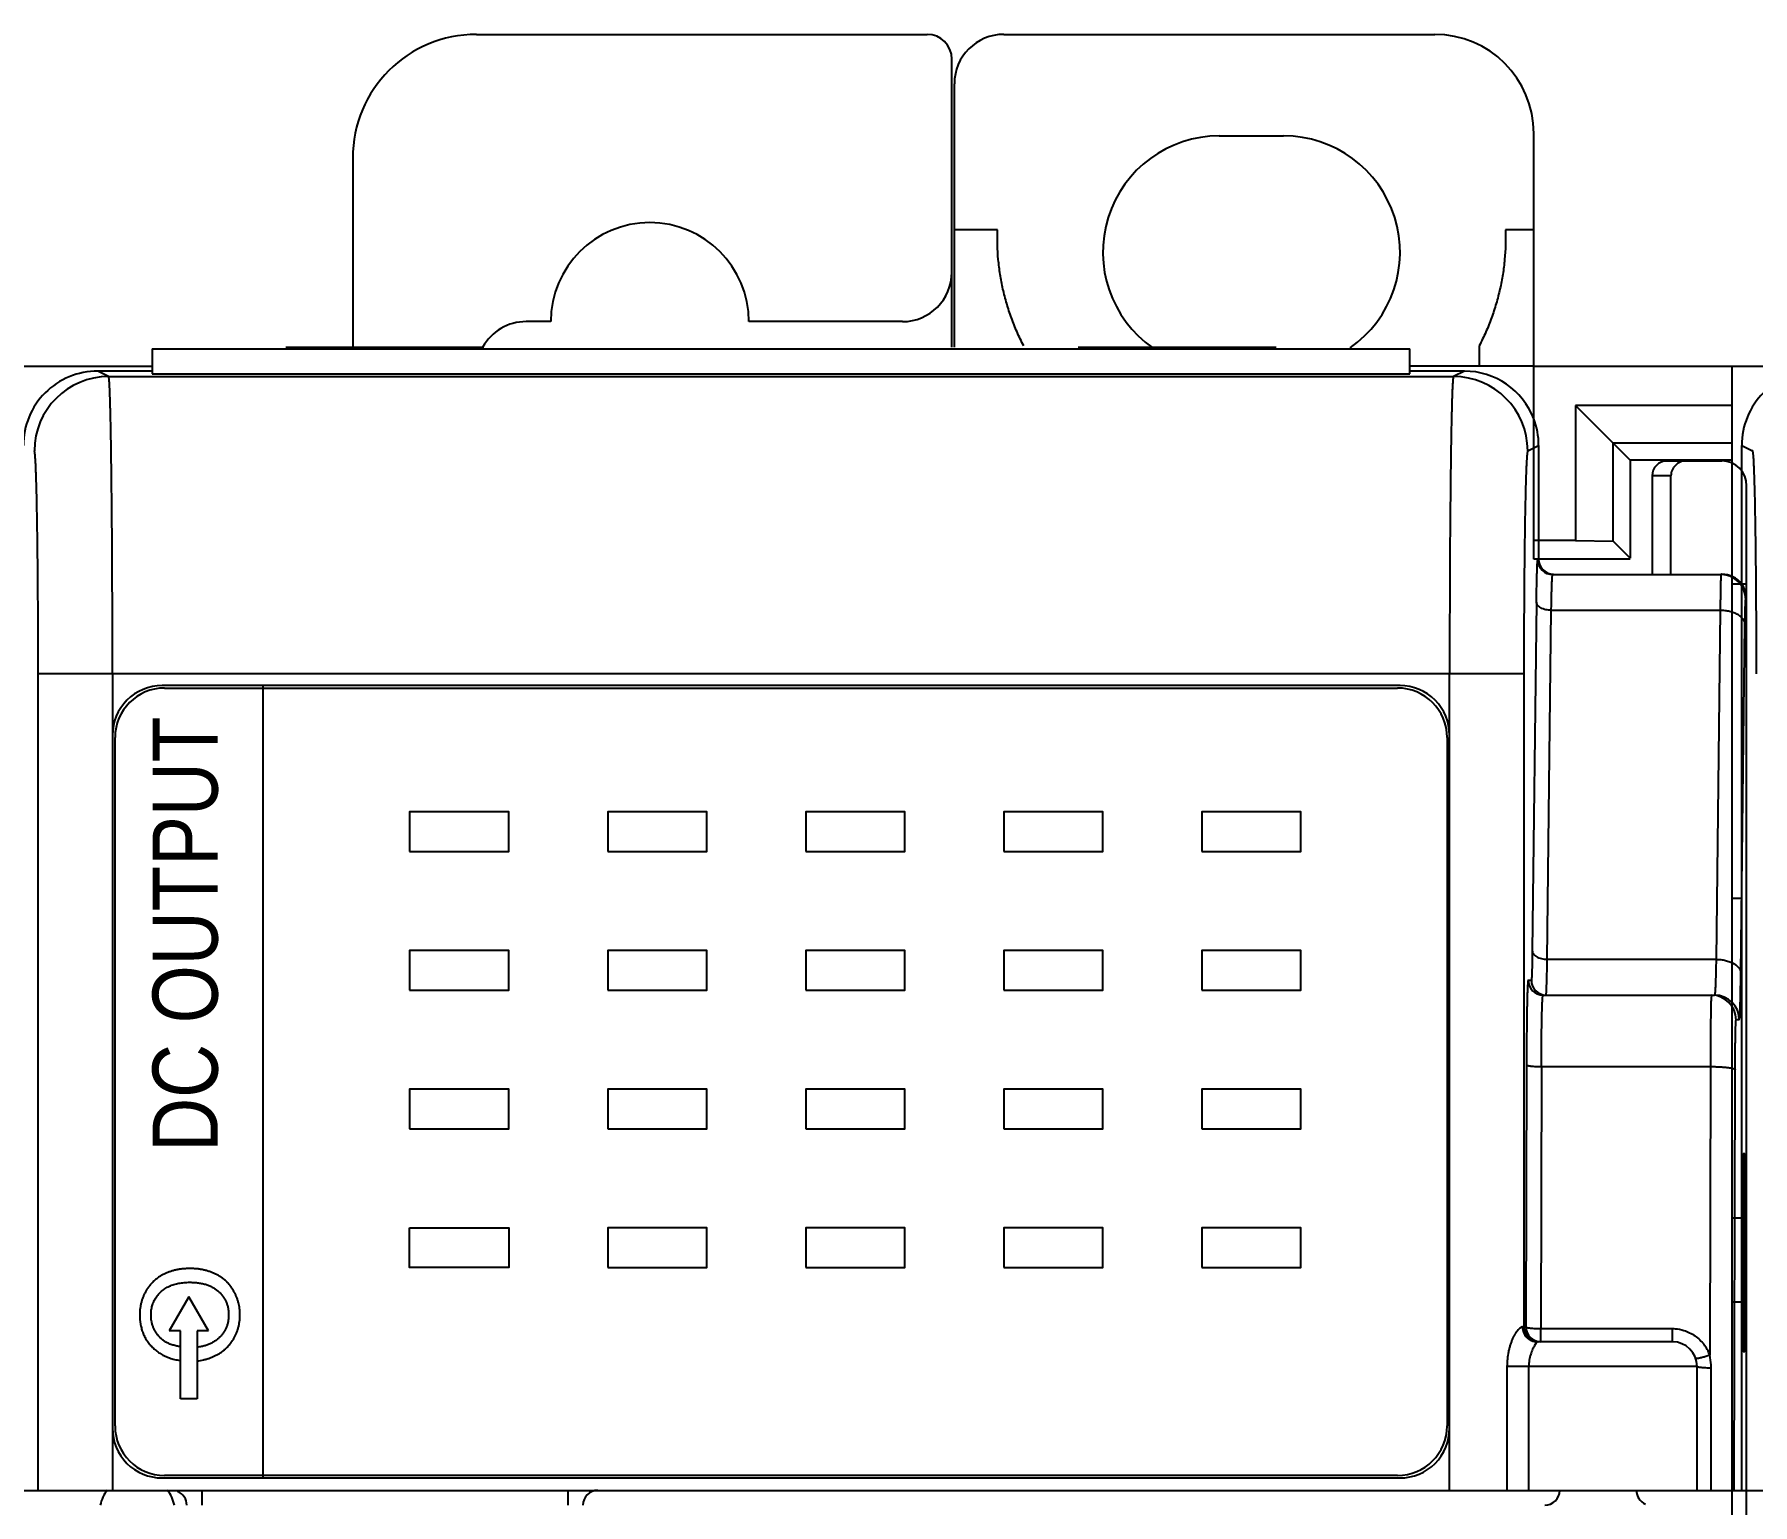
# Model space of a CAD drawing. Header units: inches. Extents: x -38 to 199, y -310 to 64.
# Drawn here: x 164.451 to 165.817, y 58.989 to 60.158 of the extents above; entities that cross this region are included whole.
import ezdxf

# ---------------------------------------------------------------- set-up
doc = ezdxf.new("R2010")
doc.units = ezdxf.units.IN
doc.header["$MEASUREMENT"] = 0
doc.layers.add('PLC', color=7, linetype='Continuous')
doc.styles.get("Standard").update_dxf_attribs({"font": 'arial.ttf'})

msp = doc.modelspace()

# ---------------------------------------------------------------- linework, layer by layer
at = {"linetype": 'Continuous'}
for points in [[(164.74925, 59.50797), (164.82799, 59.50797), (164.82799, 59.53946), (164.74925, 59.53946)], [(164.90673, 59.50797), (164.98547, 59.50797), (164.98547, 59.53946), (164.90673, 59.53946)], [(165.06421, 59.50797), (165.14295, 59.50797), (165.14295, 59.53946), (165.06421, 59.53946)], [(165.22169, 59.50797), (165.30043, 59.50797), (165.30043, 59.53946), (165.22169, 59.53946)], [(165.37917, 59.50797), (165.45791, 59.50797), (165.45791, 59.53946), (165.37917, 59.53946)], [(164.74925, 59.39773), (164.82799, 59.39773), (164.82799, 59.42923), (164.74925, 59.42923)], [(164.90673, 59.39773), (164.98547, 59.39773), (164.98547, 59.42923), (164.90673, 59.42923)], [(165.06421, 59.39773), (165.14295, 59.39773), (165.14295, 59.42923), (165.06421, 59.42923)], [(165.22169, 59.39773), (165.30043, 59.39773), (165.30043, 59.42923), (165.22169, 59.42923)], [(165.37917, 59.39773), (165.45791, 59.39773), (165.45791, 59.42923), (165.37917, 59.42923)], [(164.74925, 59.2875), (164.82799, 59.2875), (164.82799, 59.31899), (164.74925, 59.31899)], [(164.90673, 59.2875), (164.98547, 59.2875), (164.98547, 59.31899), (164.90673, 59.31899)], [(165.06421, 59.2875), (165.14295, 59.2875), (165.14295, 59.31899), (165.06421, 59.31899)], [(165.22169, 59.2875), (165.30043, 59.2875), (165.30043, 59.31899), (165.22169, 59.31899)], [(165.37917, 59.2875), (165.45791, 59.2875), (165.45791, 59.31899), (165.37917, 59.31899)], [(164.74925, 59.20876), (164.82799, 59.20876), (164.82799, 59.17726), (164.74925, 59.17726)], [(164.90673, 59.17726), (164.98547, 59.17726), (164.98547, 59.20876), (164.90673, 59.20876)], [(165.06421, 59.17726), (165.14295, 59.17726), (165.14295, 59.20876), (165.06421, 59.20876)], [(165.22169, 59.17726), (165.30043, 59.17726), (165.30043, 59.20876), (165.22169, 59.20876)], [(165.37917, 59.17726), (165.45791, 59.17726), (165.45791, 59.20876), (165.37917, 59.20876)]]:
    msp.add_lwpolyline(points, close=True, dxfattribs=at)
at = {"layer": 'PLC', "linetype": 'Continuous'}
for p, q in [((164.8024, 60.15758), (165.16066, 60.15758)), ((165.22169, 60.15758), (165.56421, 60.15758)), ((165.18035, 59.90896), (165.18035, 60.13789)), ((165.18232, 59.90896), (165.18232, 60.11821)), ((165.39295, 60.07687), (165.44413, 60.07687)), ((165.64295, 59.85201), (165.64295, 60.07884)), ((164.70397, 60.05915), (164.70397, 59.90896)), ((165.21668, 60.00206), (165.18232, 60.00206)), ((165.64295, 60.00206), (165.6204, 60.00206)), ((164.86145, 59.92923), (164.84177, 59.92923)), ((165.14098, 59.92923), (165.01893, 59.92923)), ((164.54452, 59.90752), (164.54452, 59.8877)), ((164.54452, 59.90752), (165.54452, 59.90752)), ((164.65082, 59.90896), (164.8083, 59.90896)), ((165.28074, 59.90896), (165.43822, 59.90896)), ((165.54452, 59.8877), (165.54452, 59.90752)), ((165.59964, 59.91003), (165.59964, 59.8938)), ((164.27681, 59.8938), (164.54452, 59.8938)), ((165.64295, 59.8938), (165.54452, 59.8938)), ((165.64295, 59.74025), (165.64295, 59.8938)), ((165.64295, 59.8938), (165.91066, 59.8938)), ((165.80043, 59.8938), (165.80043, 55.29935)), ((164.50991, 59.88551), (164.50122, 59.88986)), ((164.54452, 59.88986), (164.50122, 59.88986)), ((164.50991, 59.88551), (165.57914, 59.88551)), ((164.54452, 59.8877), (165.54452, 59.8877)), ((165.58783, 59.88986), (165.54452, 59.88986)), ((165.58783, 59.88986), (165.57914, 59.88551)), ((165.6761, 59.86261), (165.6761, 59.7553)), ((165.6761, 59.86261), (165.71972, 59.81899)), ((165.80043, 59.86261), (165.6761, 59.86261)), ((165.63818, 59.82646), (165.64688, 59.83081)), ((165.64688, 59.83081), (165.64688, 59.74024)), ((165.70615, 59.75479), (165.70615, 59.83256)), ((165.80043, 59.83256), (165.70615, 59.83256)), ((165.8083, 59.00009), (165.8083, 59.83081)), ((165.8083, 59.83081), (165.81701, 59.82646)), ((165.71972, 59.81899), (165.71972, 59.74121)), ((165.80043, 59.81899), (165.71972, 59.81899)), ((165.79255, 59.8184), (165.74885, 59.8184)), ((164.51231, 59.79589), (164.51222, 59.8039)), ((165.57682, 59.80384), (165.57674, 59.79589)), ((165.73704, 59.80659), (165.73704, 59.72844)), ((165.75209, 59.80659), (165.73704, 59.80659)), ((165.75209, 59.72844), (165.75209, 59.80659)), ((165.81224, 55.34321), (165.81224, 59.79872)), ((165.57646, 59.76445), (165.57637, 59.75126)), ((165.6761, 59.7553), (165.64295, 59.7553)), ((165.6761, 59.7553), (165.70615, 59.75479)), ((164.51268, 59.75017), (164.51267, 59.75126)), ((164.51283, 59.72101), (164.51268, 59.75017)), ((165.70615, 59.75479), (165.71972, 59.74121)), ((165.71972, 59.74025), (165.64295, 59.74025)), ((165.64688, 59.74024), (165.64622, 59.73991)), ((165.65803, 59.7281), (165.79189, 59.7281)), ((165.79255, 59.72844), (165.79189, 59.7281)), ((165.8083, 59.72057), (165.80043, 59.72057)), ((165.81224, 59.72057), (165.8083, 59.72057)), ((165.64512, 59.7063), (165.64183, 59.42888)), ((165.81224, 59.70875), (165.81157, 59.70842)), ((165.65364, 59.42224), (165.65693, 59.69966)), ((165.79124, 59.69966), (165.65693, 59.69966)), ((165.79124, 59.69966), (165.78795, 59.42224)), ((165.80763, 59.41117), (165.81092, 59.68859)), ((164.45393, 59.00009), (164.45393, 59.64931)), ((165.63512, 59.6493), (164.45393, 59.6493)), ((164.513, 59.6493), (164.513, 59.00009)), ((165.57605, 59.00009), (165.57605, 59.6493)), ((165.63512, 59.6493), (165.63512, 59.13002)), ((165.53665, 59.63986), (164.5524, 59.63986)), ((164.55437, 59.63789), (165.53468, 59.63789)), ((164.515, 59.05128), (164.515, 59.59852)), ((165.57405, 59.59852), (165.57405, 59.05128)), ((165.8083, 59.47057), (165.80043, 59.47057)), ((165.65364, 59.42224), (165.78795, 59.42224)), ((165.63854, 59.40561), (165.64107, 59.40561)), ((165.65317, 59.39718), (165.65343, 59.40702)), ((165.65035, 59.3938), (165.78673, 59.3938)), ((165.65287, 59.3938), (165.65317, 59.39718)), ((165.7842, 59.3938), (165.78398, 59.3911)), ((165.80641, 59.37411), (165.80388, 59.37411)), ((165.80641, 59.37411), (165.80677, 59.37661)), ((165.63721, 59.33845), (165.63678, 59.13002)), ((165.64902, 59.33697), (165.64859, 59.12871)), ((165.64902, 59.33697), (165.78342, 59.33697)), ((165.78342, 59.33697), (165.78295, 59.10754)), ((165.80243, 59.00009), (165.8031, 59.33451)), ((165.80949, 59.26781), (165.80949, 59.11033)), ((165.80949, 59.26781), (165.81086, 59.26781)), ((165.81086, 59.11033), (165.81086, 59.26781)), ((165.80043, 59.21663), (165.8083, 59.21663)), ((165.8083, 59.1497), (165.80043, 59.1497)), ((165.63398, 59.13002), (165.63678, 59.13002)), ((165.64859, 59.11821), (165.64859, 59.12871)), ((165.64859, 59.12871), (165.75318, 59.12871)), ((165.75318, 59.11821), (165.75318, 59.12871)), ((165.64556, 59.11821), (165.6437, 59.11528)), ((165.75318, 59.11821), (165.64556, 59.11821)), ((165.81086, 59.11033), (165.80949, 59.11033)), ((165.77287, 59.09852), (165.62167, 59.09852)), ((165.62167, 59.09851), (165.62167, 59.00009)), ((165.63904, 59.00009), (165.63904, 59.09852)), ((165.77287, 59.00009), (165.77287, 59.09852)), ((165.78396, 59.00009), (165.78402, 59.09724)), ((164.5524, 59.00994), (165.53665, 59.00994)), ((165.53468, 59.01191), (164.55437, 59.01191)), ((164.44216, 59.00009), (165.81224, 59.00009)), ((164.58389, 59.00009), (164.58389, 58.98828)), ((164.87523, 58.98828), (164.87523, 59.00009)), ((165.8083, 59.00009), (167.17838, 59.00009))]:
    msp.add_line(p, q, dxfattribs=at)
at = {"layer": 'PLC'}
msp.add_line((164.63277, 59.00994), (164.63277, 59.63986), dxfattribs=at)
at = {"layer": 'PLC', "color": 7, "linetype": 'Continuous'}
for p, q in [((164.57362, 59.15398), (164.55796, 59.12687)), ((164.58927, 59.12687), (164.57362, 59.15398)), ((164.567, 59.12687), (164.55796, 59.12687)), ((164.567, 59.07275), (164.567, 59.12687)), ((164.58927, 59.12687), (164.58024, 59.12687)), ((164.58024, 59.12687), (164.58024, 59.07275)), ((164.567, 59.11427), (164.567, 59.11427)), ((164.58024, 59.11392), (164.58024, 59.11392)), ((164.56699, 59.1033), (164.567, 59.1033)), ((164.58024, 59.103), (164.58024, 59.103)), ((164.58024, 59.07275), (164.567, 59.07275))]:
    msp.add_line(p, q, dxfattribs=at)
at = {"layer": 'PLC', "linetype": 'Continuous'}
for centre, radius, start, end in [((164.8024, 60.05915), 0.09843, 90, 180), ((165.16066, 60.13789), 0.01969, 0, 90), ((165.22169, 60.11821), 0.03937, 90, 180), ((165.56421, 60.07884), 0.07874, 0, 90), ((165.39295, 59.98435), 0.09252, 90, 235.17732), ((165.44413, 59.98435), 0.09252, 304.82253, 90), ((164.94019, 59.92923), 0.07874, 0, 180), ((165.14098, 59.9686), 0.03937, 270, 0), ((164.84177, 59.88986), 0.03937, 90, 150.75074), ((164.50121, 59.83081), 0.05905, 89.99406, 179.99628), ((164.50992, 59.82645), 0.05906, 90.01329, 179.99407), ((165.57912, 59.82645), 0.05906, 0.00521, 89.98641), ((165.86735, 59.83081), 0.05905, 89.99406, 179.99628), ((165.74885, 59.80659), 0.01181, 90, 180), ((165.79255, 59.79872), 0.01969, 0, 90), ((153.14936, 59.68042), 11.36353, 0.357184, 0.58221), ((175.65747, 59.69165), 10.08127, 179.407572, 179.58624), ((182.11631, 59.65055), 16.54025, 179.651135, 180.004321), ((165.65803, 59.73991), 0.01181, 180.00764, 269.98595), ((165.79188, 59.70842), 0.01969, 0.00708, 89.98561), ((147.20505, 59.64926), 17.30793, 0.000117, 0.23749), ((164.5524, 59.60049), 0.03937, 90, 180.20461), ((164.55437, 59.59852), 0.03937, 90, 180), ((165.53468, 59.59852), 0.03937, 0, 90), ((165.53665, 59.60049), 0.03937, 359.75716, 90), ((164.06543, 59.43626), 1.58827, 358.94531, 359.49432), ((165.65035, 59.40561), 0.01181, 179.99628, 269.9952), ((165.65287, 59.4056), 0.01181, 180.07853, 269.9991), ((165.7842, 59.37411), 0.01969, 0.00139, 89.92261), ((165.78673, 59.37411), 0.01968, 359.99555, 89.99539), ((165.64693, 59.12992), 0.01172, 179.99226, 269.97929), ((165.64859, 59.13001), 0.01181, 179.99928, 269.99768), ((165.75318, 59.09852), 0.01969, 0, 90), ((165.75355, 59.09703), 0.03122, 19.66772, 37.41356), ((164.5524, 59.04931), 0.03937, 179.76972, 270), ((164.55437, 59.05128), 0.03937, 180, 270), ((165.53468, 59.05128), 0.03937, 270, 360), ((165.53665, 59.04931), 0.03937, 270, 0.28186), ((164.53271, 58.98164), 0.03027, 141.84812, 167.31962), ((164.53271, 58.98164), 0.03027, 12.68038, 38.15188), ((164.56027, 58.98828), 0.01181, 0, 67.5), ((164.89885, 58.98828), 0.01181, 90, 180), ((165.65181, 59.00009), 0.01181, 270, 0), ((165.73645, 59.00009), 0.01181, 180, 247.5)]:
    msp.add_arc(centre, radius, start, end, dxfattribs=at)
for centre, major_axis, ratio, start_param, end_param in [((165.58782, 59.8308), (0.05283, 0.02641), 0.9998096, -0.0963613, 1.107103), ((165.58782, 59.8308), (-0.05283, -0.02641), 0.9998096, 2.6780517, 3.0452314), ((165.76391, 59.80659), (0.01181, 0), 0.9998477, 7.8539816, 9.424778), ((165.6587, 59.74025), (0.01057, 0.00528), 0.9998096, 2.6780517, 4.2486957), ((165.79255, 59.70875), (-0.01761, -0.0088), 0.9998096, 3.3218099, 4.2486957), ((165.79255, 59.70875), (0.01761, 0.0088), 0.9998096, -0.463541, 0.1802172)]:
    msp.add_ellipse(centre, major_axis=major_axis, ratio=ratio, start_param=start_param, end_param=end_param, dxfattribs=at)
for points, knots in [([(165.23749, 59.91003), (165.2356, 59.91362), (165.23208, 59.92091), (165.22759, 59.93214), (165.22386, 59.94355), (165.22086, 59.95509), (165.21861, 59.96675), (165.21663, 59.98238), (165.21633, 59.99422), (165.21668, 60.00206)], [0, 0, 0, 0, 0.1277078, 0.2543284, 0.3800262, 0.5049116, 0.6291772, 0.7530484, 1, 1, 1, 1]), ([(165.6204, 60.00206), (165.62075, 59.99422), (165.62046, 59.98238), (165.6185, 59.96675), (165.61624, 59.95509), (165.61323, 59.94355), (165.60949, 59.93214), (165.605, 59.92091), (165.60148, 59.91362), (165.59958, 59.91003)], [0, 0, 0, 0, 0.2469443, 0.3708093, 0.4950729, 0.6199617, 0.7456644, 0.8722886, 1, 1, 1, 1]), ([(164.51222, 59.8039), (164.51215, 59.80991), (164.51204, 59.81869), (164.51188, 59.83007), (164.51175, 59.83786), (164.51161, 59.84512), (164.51148, 59.85183), (164.51134, 59.85796), (164.51119, 59.86352), (164.51104, 59.86846), (164.51089, 59.8728), (164.51075, 59.87602), (164.51064, 59.87827), (164.51057, 59.87973), (164.51049, 59.88102), (164.51041, 59.88215), (164.51033, 59.88311), (164.51025, 59.88391), (164.51017, 59.88455), (164.5101, 59.88497), (164.51004, 59.88523), (164.51, 59.88536), (164.50996, 59.88545), (164.50993, 59.8855), (164.50991, 59.88551)], [0, 0, 0, 0, 0.2208485, 0.32252, 0.4179522, 0.5068833, 0.5890807, 0.6643124, 0.7323478, 0.7929933, 0.8461015, 0.8915285, 0.9113169, 0.9291317, 0.9449607, 0.9587982, 0.9706392, 0.98048, 0.9883187, 0.994158, 0.9963327, 0.9980173, 0.9992258, 1, 1, 1, 1]), ([(165.57914, 59.88551), (165.57912, 59.8855), (165.57909, 59.88545), (165.57905, 59.88536), (165.57901, 59.88523), (165.57895, 59.88497), (165.57888, 59.88455), (165.5788, 59.88391), (165.57872, 59.88311), (165.57864, 59.88214), (165.57856, 59.88102), (165.57848, 59.87972), (165.5784, 59.87827), (165.57829, 59.87601), (165.57816, 59.87279), (165.578, 59.86845), (165.57786, 59.8635), (165.57771, 59.85795), (165.57757, 59.8518), (165.57743, 59.84509), (165.5773, 59.83783), (165.57717, 59.83003), (165.577, 59.81865), (165.57689, 59.80986), (165.57682, 59.80384)], [0, 0, 0, 0, 0.000774, 0.0019824, 0.0036669, 0.0058416, 0.0116809, 0.0195197, 0.0293607, 0.041202, 0.0550399, 0.0708694, 0.0886848, 0.1084739, 0.1539022, 0.2070118, 0.2676588, 0.3356956, 0.4109284, 0.4931263, 0.5820574, 0.677489, 0.7791588, 1, 1, 1, 1]), ([(164.45393, 59.64931), (164.45393, 59.66076), (164.4539, 59.67782), (164.4538, 59.7003), (164.4537, 59.71654), (164.45358, 59.73213), (164.45342, 59.74694), (164.45325, 59.76082), (164.45305, 59.77364), (164.45283, 59.78527), (164.45262, 59.79417), (164.45245, 59.80062), (164.45232, 59.80492), (164.45218, 59.80885), (164.45205, 59.8124), (164.45191, 59.81556), (164.45177, 59.81833), (164.45162, 59.8207), (164.4515, 59.82241), (164.45139, 59.82358), (164.45132, 59.8243), (164.45125, 59.82492), (164.45117, 59.82543), (164.4511, 59.82584), (164.45103, 59.82614), (164.45096, 59.82634), (164.4509, 59.82644), (164.45086, 59.82646)], [0, 0, 0, 0, 0.193908, 0.2885911, 0.3804764, 0.4687385, 0.5525594, 0.6311291, 0.7036732, 0.7695148, 0.8280111, 0.8543371, 0.8786347, 0.9008436, 0.9209083, 0.9387861, 0.9544366, 0.9678195, 0.9788964, 0.9835625, 0.9876456, 0.9911449, 0.9940605, 0.9963934, 0.9981474, 0.9993341, 1, 1, 1, 1]), ([(165.63818, 59.82646), (165.63815, 59.82644), (165.63809, 59.82634), (165.63802, 59.82614), (165.63794, 59.82584), (165.63787, 59.82543), (165.6378, 59.82492), (165.63772, 59.8243), (165.63765, 59.82358), (165.63755, 59.82242), (165.63742, 59.8207), (165.63728, 59.81833), (165.63714, 59.81556), (165.637, 59.8124), (165.63686, 59.80885), (165.63673, 59.80492), (165.6366, 59.80061), (165.63642, 59.79417), (165.63622, 59.78527), (165.636, 59.77364), (165.6358, 59.76082), (165.63562, 59.74694), (165.63547, 59.73213), (165.63534, 59.71653), (165.63524, 59.70029), (165.63514, 59.67781), (165.63512, 59.66076), (165.63512, 59.6493)], [0, 0, 0, 0, 0.0006655, 0.0018511, 0.0036033, 0.0059341, 0.0088473, 0.0123444, 0.0164253, 0.0210898, 0.0321655, 0.0455505, 0.0612049, 0.0790873, 0.0991558, 0.1213666, 0.1456645, 0.1719899, 0.2304837, 0.2963251, 0.3688715, 0.4474444, 0.5312687, 0.6195313, 0.7114141, 0.8060936, 1, 1, 1, 1]), ([(165.82007, 59.64931), (165.82007, 59.66076), (165.82004, 59.67782), (165.81995, 59.7003), (165.81985, 59.71654), (165.81972, 59.73213), (165.81957, 59.74694), (165.81939, 59.76082), (165.81919, 59.77364), (165.81897, 59.78527), (165.81876, 59.79417), (165.81859, 59.80062), (165.81846, 59.80492), (165.81833, 59.80885), (165.81819, 59.8124), (165.81805, 59.81556), (165.81791, 59.81833), (165.81777, 59.8207), (165.81764, 59.82241), (165.81754, 59.82358), (165.81746, 59.8243), (165.81739, 59.82492), (165.81732, 59.82543), (165.81724, 59.82584), (165.81717, 59.82614), (165.8171, 59.82634), (165.81704, 59.82644), (165.81701, 59.82646)], [0, 0, 0, 0, 0.193908, 0.2885911, 0.3804764, 0.4687385, 0.5525594, 0.6311291, 0.7036732, 0.7695148, 0.8280111, 0.8543371, 0.8786347, 0.9008436, 0.9209083, 0.9387861, 0.9544366, 0.9678195, 0.9788964, 0.9835625, 0.9876456, 0.9911449, 0.9940605, 0.9963934, 0.9981474, 0.9993341, 1, 1, 1, 1]), ([(165.64512, 59.7063), (165.64515, 59.70874), (165.64521, 59.71338), (165.64531, 59.71902), (165.64539, 59.72314), (165.64546, 59.72591), (165.64553, 59.72845), (165.6456, 59.73075), (165.64567, 59.73281), (165.64574, 59.73462), (165.64582, 59.73616), (165.64588, 59.73728), (165.64594, 59.73805), (165.64598, 59.73852), (165.64602, 59.73892), (165.64606, 59.73925), (165.64609, 59.73951), (165.64613, 59.73971), (165.64617, 59.73984), (165.6462, 59.7399), (165.64622, 59.73991)], [0, 0, 0, 0, 0.2175454, 0.4136626, 0.502583, 0.5849738, 0.6605694, 0.7291049, 0.7903282, 0.8440389, 0.89005, 0.9281763, 0.9442284, 0.9582576, 0.9702583, 0.9802265, 0.9881608, 0.9940666, 0.9979699, 1, 1, 1, 1]), ([(165.65693, 59.69966), (165.65696, 59.70172), (165.65702, 59.70565), (165.65714, 59.7112), (165.65724, 59.71541), (165.65734, 59.71841), (165.65741, 59.72035), (165.65748, 59.7221), (165.65755, 59.72362), (165.65763, 59.72493), (165.6577, 59.72601), (165.65777, 59.72677), (165.65783, 59.72726), (165.65786, 59.72754), (165.6579, 59.72777), (165.65794, 59.72793), (165.65798, 59.72804), (165.65801, 59.72809), (165.65803, 59.7281)], [0, 0, 0, 0, 0.2171535, 0.4132376, 0.5847512, 0.6603498, 0.7288598, 0.7900665, 0.8437558, 0.8897156, 0.9277817, 0.9578657, 0.969892, 0.9798983, 0.9878818, 0.9938489, 0.9978336, 1, 1, 1, 1]), ([(165.79189, 59.7281), (165.79188, 59.7281), (165.79187, 59.72808), (165.79186, 59.72803), (165.79184, 59.72793), (165.79181, 59.72776), (165.79179, 59.72754), (165.79177, 59.72726), (165.79174, 59.72692), (165.79172, 59.72652), (165.79169, 59.72587), (165.79165, 59.72493), (165.79161, 59.72362), (165.79156, 59.72209), (165.79152, 59.72035), (165.79148, 59.71841), (165.79144, 59.71625), (165.7914, 59.71391), (165.79135, 59.71042), (165.7913, 59.70565), (165.79126, 59.70172), (165.79124, 59.69966)], [0, 0, 0, 0, 0.0007009, 0.0018641, 0.0056899, 0.0115564, 0.0194693, 0.0294235, 0.0414109, 0.055422, 0.0714464, 0.1094925, 0.1554559, 0.2091687, 0.2704159, 0.3389814, 0.4146485, 0.4971993, 0.5863335, 0.7826224, 1, 1, 1, 1]), ([(165.65693, 59.69966), (165.65617, 59.69967), (165.65467, 59.69976), (165.65248, 59.70014), (165.65046, 59.70075), (165.64867, 59.70156), (165.64719, 59.70255), (165.64605, 59.70369), (165.64533, 59.70496), (165.64514, 59.70586), (165.64512, 59.7063)], [0, 0, 0, 0, 0.1553851, 0.3075114, 0.4518483, 0.5854785, 0.7065063, 0.8145202, 0.9110594, 1, 1, 1, 1]), ([(165.81092, 59.68859), (165.81094, 59.69003), (165.81098, 59.69277), (165.81104, 59.69664), (165.81111, 59.69957), (165.81116, 59.70166), (165.8112, 59.70302), (165.81124, 59.70423), (165.81129, 59.70529), (165.81133, 59.7062), (165.81138, 59.70696), (165.81142, 59.70749), (165.81145, 59.70783), (165.81147, 59.70803), (165.8115, 59.70818), (165.81152, 59.7083), (165.81154, 59.70837), (165.81156, 59.70841), (165.81157, 59.70842)], [0, 0, 0, 0, 0.2172349, 0.4134, 0.5849864, 0.6606147, 0.7291489, 0.7903733, 0.8440727, 0.8900337, 0.9280913, 0.958156, 0.9701672, 0.9801534, 0.9881097, 0.9940377, 0.9979596, 1, 1, 1, 1]), ([(165.81092, 59.68859), (165.8109, 59.68932), (165.81059, 59.69083), (165.80937, 59.69293), (165.80748, 59.69483), (165.80501, 59.69649), (165.80204, 59.69784), (165.79867, 59.69886), (165.79502, 59.69949), (165.79251, 59.69965), (165.79124, 59.69966)], [0, 0, 0, 0, 0.0889153, 0.1853801, 0.2932949, 0.4142541, 0.547907, 0.692338, 0.8445762, 1, 1, 1, 1]), ([(165.64183, 59.42888), (165.64181, 59.42718), (165.64177, 59.42394), (165.64169, 59.41936), (165.64162, 59.4159), (165.64155, 59.41344), (165.6415, 59.41184), (165.64145, 59.41042), (165.6414, 59.40917), (165.64135, 59.40811), (165.6413, 59.40724), (165.64125, 59.40663), (165.64121, 59.40624), (165.64118, 59.40602), (165.64115, 59.40585), (165.64113, 59.40572), (165.64111, 59.40565), (165.64108, 59.40561), (165.64107, 59.40561)], [0, 0, 0, 0, 0.2190388, 0.4165926, 0.5890767, 0.6649496, 0.7335865, 0.794768, 0.8482754, 0.8938919, 0.9314501, 0.9608602, 0.9724864, 0.9820496, 0.9895461, 0.9949811, 0.9983902, 1, 1, 1, 1]), ([(165.64183, 59.42888), (165.64184, 59.42844), (165.64203, 59.42754), (165.64276, 59.42628), (165.6439, 59.42514), (165.64538, 59.42414), (165.64716, 59.42333), (165.64919, 59.42272), (165.65137, 59.42234), (165.65288, 59.42225), (165.65364, 59.42224)], [0, 0, 0, 0, 0.0889129, 0.1853735, 0.2932878, 0.414248, 0.5479021, 0.692335, 0.8445755, 1, 1, 1, 1]), ([(165.78795, 59.42224), (165.78792, 59.42016), (165.78785, 59.4162), (165.78772, 59.41061), (165.7876, 59.40638), (165.7875, 59.40337), (165.78742, 59.40141), (165.78734, 59.39967), (165.78726, 59.39815), (165.78718, 59.39686), (165.78709, 59.39579), (165.78701, 59.39496), (165.78693, 59.39441), (165.78687, 59.39409), (165.78683, 59.39393), (165.78679, 59.39384), (165.78675, 59.3938), (165.78673, 59.3938)], [0, 0, 0, 0, 0.2188455, 0.4162373, 0.5885876, 0.6644055, 0.7329965, 0.794142, 0.8476247, 0.8932294, 0.930792, 0.9602298, 0.981482, 0.9890344, 0.9945535, 0.9981031, 1, 1, 1, 1]), ([(165.78795, 59.42224), (165.78922, 59.42223), (165.79173, 59.42207), (165.79537, 59.42144), (165.79874, 59.42042), (165.80172, 59.41907), (165.80419, 59.41742), (165.80608, 59.41552), (165.80729, 59.41341), (165.80761, 59.4119), (165.80763, 59.41117)], [0, 0, 0, 0, 0.1553885, 0.3075213, 0.4518585, 0.5854848, 0.7065101, 0.8145223, 0.91106, 1, 1, 1, 1]), ([(165.63854, 59.40561), (165.63853, 59.40561), (165.6385, 59.40558), (165.63846, 59.40547), (165.63841, 59.40524), (165.63835, 59.40485), (165.63829, 59.40431), (165.63823, 59.40361), (165.63818, 59.40275), (165.63812, 59.40175), (165.63806, 59.4006), (165.63801, 59.3993), (165.63793, 59.39729), (165.63784, 59.39443), (165.63774, 59.3906), (165.63765, 59.38626), (165.63756, 59.38146), (165.63748, 59.37624), (165.63741, 59.37062), (165.63735, 59.36466), (165.6373, 59.35841), (165.63725, 59.34964), (165.63722, 59.34296), (165.63721, 59.33845)], [0, 0, 0, 0, 0.000536, 0.0015219, 0.0051372, 0.0110236, 0.0191903, 0.0296302, 0.0423316, 0.0572803, 0.0744473, 0.0937897, 0.1152636, 0.1644301, 0.2215869, 0.2862608, 0.3578859, 0.4358925, 0.5196673, 0.6085449, 0.7018554, 0.798836, 1, 1, 1, 1]), ([(165.80677, 59.37661), (165.80682, 59.37734), (165.80691, 59.37903), (165.80709, 59.38327), (165.80729, 59.39008), (165.80748, 59.39991), (165.80759, 59.4072), (165.80763, 59.41117)], [0, 0, 0, 0, 0.0638493, 0.1468918, 0.3676748, 0.655358, 1, 1, 1, 1]), ([(165.64902, 59.33697), (165.64903, 59.34079), (165.64906, 59.34821), (165.64914, 59.35731), (165.64922, 59.36419), (165.64929, 59.36894), (165.64937, 59.37337), (165.64946, 59.37743), (165.64955, 59.3811), (165.64965, 59.38434), (165.64974, 59.38676), (165.64982, 59.38846), (165.64987, 59.38956), (165.64993, 59.39054), (165.64999, 59.39138), (165.65004, 59.3921), (165.6501, 59.3927), (165.65016, 59.39316), (165.65022, 59.39349), (165.65027, 59.39368), (165.65031, 59.39377), (165.65034, 59.3938), (165.65035, 59.3938)], [0, 0, 0, 0, 0.2011001, 0.3913273, 0.480187, 0.5639497, 0.6419447, 0.7135584, 0.7782219, 0.8353698, 0.8845281, 0.9059993, 0.9253409, 0.9425095, 0.957463, 0.9701713, 0.9806212, 0.9888027, 0.9947124, 0.9983692, 0.9993943, 1, 1, 1, 1]), ([(165.78398, 59.3911), (165.78393, 59.39), (165.78385, 59.38738), (165.78376, 59.38286), (165.78367, 59.37722), (165.78356, 59.36781), (165.78346, 59.35428), (165.78343, 59.34298), (165.78342, 59.33697)], [0, 0, 0, 0, 0.061297, 0.1452556, 0.2502076, 0.373862, 0.6668768, 1, 1, 1, 1]), ([(165.8031, 59.33451), (165.80311, 59.33716), (165.80313, 59.34233), (165.80317, 59.34868), (165.80322, 59.35348), (165.80326, 59.35679), (165.80331, 59.35987), (165.80336, 59.3627), (165.80341, 59.36526), (165.80347, 59.36752), (165.80353, 59.3692), (165.80357, 59.37039), (165.8036, 59.37116), (165.80364, 59.37184), (165.80367, 59.37243), (165.8037, 59.37293), (165.80374, 59.37334), (165.80377, 59.37366), (165.80381, 59.37389), (165.80384, 59.37403), (165.80386, 59.37409), (165.80388, 59.37411), (165.80388, 59.37411)], [0, 0, 0, 0, 0.2009644, 0.3914564, 0.4804065, 0.5641721, 0.6421483, 0.7137302, 0.7783365, 0.8354828, 0.8847104, 0.9062118, 0.925562, 0.9427133, 0.9576441, 0.9703375, 0.9807776, 0.9889503, 0.9948459, 0.9984714, 0.9994617, 1, 1, 1, 1]), ([(165.63721, 59.33845), (165.63722, 59.3384), (165.63729, 59.33828), (165.6375, 59.33815), (165.63779, 59.33801), (165.6382, 59.33788), (165.6387, 59.33775), (165.63956, 59.33758), (165.64084, 59.33739), (165.6426, 59.33721), (165.64536, 59.33703), (165.64753, 59.33698), (165.64902, 59.33697)], [0, 0, 0, 0, 0.0134114, 0.0328323, 0.0598512, 0.0949007, 0.1380015, 0.1888393, 0.3119964, 0.4603997, 0.6288581, 1, 1, 1, 1]), ([(165.78342, 59.33697), (165.78468, 59.33697), (165.78717, 59.33694), (165.79078, 59.3368), (165.79412, 59.33657), (165.79666, 59.33632), (165.79846, 59.33607), (165.79962, 59.33588), (165.80062, 59.33568), (165.80146, 59.33547), (165.80213, 59.33525), (165.80257, 59.33505), (165.80284, 59.33487), (165.803, 59.33473), (165.80309, 59.3346), (165.8031, 59.33451)], [0, 0, 0, 0, 0.1886072, 0.3709652, 0.5393041, 0.6876789, 0.752718, 0.8109281, 0.8618281, 0.9049698, 0.9400457, 0.967092, 0.9777276, 0.9865836, 1, 1, 1, 1]), ([(165.63398, 59.13002), (165.63375, 59.13001), (165.63323, 59.12985), (165.63243, 59.12938), (165.63152, 59.12863), (165.6305, 59.1276), (165.62941, 59.12628), (165.62829, 59.12467), (165.62719, 59.12278), (165.62612, 59.12064), (165.62513, 59.11828), (165.62424, 59.11574), (165.62348, 59.11306), (165.62262, 59.1093), (165.62193, 59.10444), (165.62171, 59.1005), (165.62167, 59.09851)], [0, 0, 0, 0, 0.0192449, 0.0452269, 0.0786889, 0.1197572, 0.1682052, 0.2237986, 0.2861552, 0.3542846, 0.4270805, 0.5035371, 0.5828805, 0.664358, 0.8310291, 1, 1, 1, 1]), ([(165.63398, 59.13002), (165.63398, 59.12848), (165.63457, 59.12539), (165.63714, 59.12146), (165.64099, 59.11883), (165.64405, 59.11821), (165.64556, 59.11821)], [0, 0, 0, 0, 0.2522051, 0.5030596, 0.7521802, 1, 1, 1, 1]), ([(165.63678, 59.13002), (165.63679, 59.12997), (165.63687, 59.12986), (165.63707, 59.12975), (165.63736, 59.12962), (165.63777, 59.12951), (165.63827, 59.1294), (165.63912, 59.12924), (165.64041, 59.12908), (165.64217, 59.12892), (165.64417, 59.12881), (165.64634, 59.12873), (165.64783, 59.12871), (165.64859, 59.12871)], [0, 0, 0, 0, 0.01224, 0.0309216, 0.0574889, 0.0922797, 0.135262, 0.1860845, 0.3094353, 0.4582456, 0.627302, 0.8105464, 1, 1, 1, 1]), ([(165.75318, 59.12871), (165.75396, 59.12871), (165.75706, 59.12858), (165.76014, 59.12796), (165.76236, 59.12725)], [0, 0, 0, 0, 0.2497477, 1, 1, 1, 1]), ([(165.76236, 59.12725), (165.7655, 59.12624), (165.77148, 59.12322), (165.77634, 59.11861), (165.77835, 59.116)], [0, 0, 0, 0, 0.500394, 1, 1, 1, 1]), ([(165.6437, 59.11528), (165.64311, 59.1143), (165.64191, 59.11202), (165.64069, 59.10888), (165.63989, 59.10595), (165.63943, 59.10354), (165.63915, 59.10105), (165.63907, 59.09937), (165.63905, 59.09852)], [0, 0, 0, 0, 0.1942189, 0.4383364, 0.5728262, 0.7126291, 0.8557454, 1, 1, 1, 1]), ([(165.77277, 59.10481), (165.77264, 59.1048), (165.77241, 59.10479), (165.77214, 59.1048), (165.77197, 59.10483), (165.77186, 59.10487), (165.7718, 59.10492), (165.77179, 59.10496)], [0, 0, 0, 0, 0.3850527, 0.6750396, 0.7853065, 0.8739356, 1, 1, 1, 1]), ([(165.78295, 59.10754), (165.7819, 59.10718), (165.77989, 59.10652), (165.77707, 59.1057), (165.77497, 59.10518), (165.7736, 59.10491), (165.77302, 59.10484), (165.77277, 59.10481)], [0, 0, 0, 0, 0.3139677, 0.6011481, 0.835606, 0.9274911, 1, 1, 1, 1]), ([(165.78402, 59.09724), (165.78402, 59.09811), (165.78394, 59.10156), (165.78349, 59.10501), (165.78295, 59.10754)], [0, 0, 0, 0, 0.2501266, 1, 1, 1, 1]), ([(165.78402, 59.09725), (165.78329, 59.09725), (165.78185, 59.09727), (165.77977, 59.09735), (165.77786, 59.09747), (165.77642, 59.0976), (165.7754, 59.09773), (165.77475, 59.09782), (165.7742, 59.09793), (165.77374, 59.09804), (165.77337, 59.09815), (165.77313, 59.09825), (165.77299, 59.09833), (165.77291, 59.09841), (165.77287, 59.09848), (165.77287, 59.09852)], [0, 0, 0, 0, 0.1933596, 0.3792575, 0.5497546, 0.6982888, 0.7628865, 0.8203146, 0.8700599, 0.9117897, 0.9453625, 0.970767, 0.9805075, 0.988421, 1, 1, 1, 1])]:
    msp.add_open_spline(points, degree=3, knots=knots, dxfattribs=at)
at = {"layer": 'PLC', "color": 7, "linetype": 'Continuous'}
for points, knots in [([(164.5746, 59.17644), (164.57365, 59.17642), (164.57177, 59.17638), (164.569, 59.17619), (164.5663, 59.17582), (164.56367, 59.17535), (164.56112, 59.1747), (164.55866, 59.17393), (164.55626, 59.17302), (164.55395, 59.17197), (164.55173, 59.17079), (164.54963, 59.16947), (164.54767, 59.16801), (164.54581, 59.16646), (164.54412, 59.16474), (164.54252, 59.16291), (164.54105, 59.16096), (164.53972, 59.15888), (164.53853, 59.15671), (164.53747, 59.15447), (164.53661, 59.15216), (164.53588, 59.14978), (164.53533, 59.14734), (164.53492, 59.14483), (164.53469, 59.14226), (164.53466, 59.14052), (164.53464, 59.13964)], [0, 0, 0, 0, 0.0466663, 0.0921615, 0.1366493, 0.1804482, 0.2232931, 0.2657809, 0.3074907, 0.3492411, 0.3902969, 0.4309632, 0.4708836, 0.5103118, 0.5499668, 0.589534, 0.6294023, 0.6699902, 0.7107195, 0.7509746, 0.7915504, 0.8320325, 0.8730923, 0.9144132, 0.956901, 1, 1, 1, 1]), ([(164.6143, 59.13959), (164.61429, 59.14042), (164.61425, 59.14207), (164.61404, 59.14452), (164.61366, 59.14692), (164.61315, 59.14929), (164.61248, 59.15161), (164.61165, 59.15389), (164.61068, 59.15612), (164.60958, 59.15831), (164.60833, 59.16042), (164.60692, 59.1624), (164.60538, 59.16427), (164.6037, 59.16602), (164.60186, 59.16763), (164.5999, 59.16913), (164.59779, 59.1705), (164.59556, 59.17174), (164.59321, 59.17283), (164.59078, 59.17381), (164.58827, 59.17461), (164.58568, 59.17529), (164.58302, 59.17579), (164.58028, 59.17617), (164.57747, 59.17639), (164.57556, 59.17642), (164.5746, 59.17644)], [0, 0, 0, 0, 0.0409166, 0.0812057, 0.1210439, 0.1608009, 0.2004401, 0.2401411, 0.2799801, 0.3203316, 0.3607922, 0.4005787, 0.4403422, 0.4801115, 0.5199546, 0.5604435, 0.6016338, 0.6437395, 0.6863895, 0.7292975, 0.772543, 0.8163737, 0.8608885, 0.9060379, 0.9524404, 1, 1, 1, 1]), ([(164.5436, 59.1397), (164.54362, 59.14032), (164.54364, 59.14154), (164.54381, 59.14335), (164.54413, 59.14511), (164.54455, 59.14683), (164.54507, 59.1485), (164.54575, 59.15012), (164.54653, 59.1517), (164.54743, 59.15322), (164.54844, 59.15468), (164.54954, 59.15605), (164.55075, 59.15733), (164.55204, 59.15854), (164.55345, 59.15962), (164.55494, 59.16064), (164.55654, 59.16156), (164.55823, 59.16238), (164.56001, 59.16311), (164.56186, 59.16375), (164.56379, 59.16427), (164.56579, 59.16473), (164.56787, 59.16507), (164.57002, 59.16529), (164.57224, 59.16546), (164.57375, 59.16548), (164.57452, 59.16548)], [0, 0, 0, 0, 0.0409021, 0.0809294, 0.1203506, 0.1592596, 0.1978275, 0.236487, 0.2752014, 0.3143206, 0.3535799, 0.3924221, 0.4310633, 0.4699557, 0.5091231, 0.5489494, 0.5894281, 0.6310637, 0.6734229, 0.7166602, 0.7608291, 0.8059142, 0.8525624, 0.9002475, 0.9491484, 1, 1, 1, 1]), ([(164.57452, 59.16548), (164.57571, 59.16546), (164.57804, 59.16543), (164.58142, 59.16508), (164.5846, 59.16451), (164.58758, 59.16373), (164.59032, 59.16267), (164.59289, 59.16144), (164.59521, 59.15992), (164.59734, 59.15822), (164.5992, 59.15632), (164.60087, 59.15431), (164.60223, 59.15214), (164.60339, 59.14988), (164.60425, 59.14746), (164.60489, 59.14494), (164.60527, 59.14228), (164.60532, 59.14047), (164.60534, 59.13955)], [0, 0, 0, 0, 0.0788481, 0.1535863, 0.2246293, 0.2920391, 0.3565692, 0.4187871, 0.4795229, 0.5394599, 0.5983385, 0.6553333, 0.7114165, 0.7670435, 0.8231936, 0.8804547, 0.9389451, 1, 1, 1, 1]), ([(164.53464, 59.13964), (164.53467, 59.13831), (164.53473, 59.13571), (164.53527, 59.1319), (164.5361, 59.12828), (164.53728, 59.12483), (164.53882, 59.12159), (164.54069, 59.11852), (164.54293, 59.11567), (164.54545, 59.11299), (164.5483, 59.11058), (164.5514, 59.10846), (164.5548, 59.1067), (164.55844, 59.10526), (164.56233, 59.10412), (164.56522, 59.10356), (164.5668, 59.10333), (164.56699, 59.1033)], [0, 0, 0, 0, 0.0744523, 0.1457068, 0.2149189, 0.2825492, 0.3490953, 0.4158713, 0.4831743, 0.5520275, 0.6217101, 0.6915814, 0.7624122, 0.8353066, 0.9107015, 0.9894538, 1, 1, 1, 1]), ([(164.567, 59.11427), (164.56601, 59.11441), (164.56393, 59.11476), (164.56088, 59.11554), (164.55794, 59.11663), (164.5553, 59.11794), (164.55295, 59.11949), (164.55096, 59.12132), (164.54923, 59.12329), (164.54774, 59.12537), (164.54645, 59.12752), (164.5454, 59.12977), (164.5446, 59.13213), (164.54403, 59.13457), (164.54365, 59.13711), (164.54362, 59.13883), (164.5436, 59.1397)], [0, 0, 0, 0, 0.0780948, 0.1658206, 0.2477143, 0.3243913, 0.3976459, 0.4681638, 0.536713, 0.6036732, 0.6692033, 0.7340392, 0.7987156, 0.8645628, 0.9313586, 1, 1, 1, 1]), ([(164.58024, 59.103), (164.58032, 59.10301), (164.58123, 59.10311), (164.58295, 59.10334), (164.58537, 59.10383), (164.58776, 59.10445), (164.59012, 59.10522), (164.59245, 59.1061), (164.59472, 59.10715), (164.59693, 59.1083), (164.59902, 59.10961), (164.60101, 59.11103), (164.60285, 59.11261), (164.60461, 59.11429), (164.60622, 59.11612), (164.60772, 59.11806), (164.60909, 59.12013), (164.61032, 59.1223), (164.61137, 59.12457), (164.61228, 59.12689), (164.61303, 59.12929), (164.6136, 59.13177), (164.614, 59.13432), (164.61426, 59.13693), (164.61429, 59.1387), (164.6143, 59.13959)], [0, 0, 0, 0, 0.0046534, 0.0496584, 0.094253, 0.1391412, 0.1839282, 0.2289349, 0.2745111, 0.3198167, 0.3646738, 0.4085224, 0.4525566, 0.4964515, 0.5406148, 0.5850798, 0.6300716, 0.6754228, 0.7206052, 0.7657136, 0.8112216, 0.8572772, 0.9038442, 0.9514548, 1, 1, 1, 1]), ([(164.60534, 59.13955), (164.60532, 59.13864), (164.60527, 59.13685), (164.60489, 59.13424), (164.60427, 59.13174), (164.60339, 59.12935), (164.60227, 59.12709), (164.6009, 59.12494), (164.59927, 59.12291), (164.59741, 59.12102), (164.59533, 59.1193), (164.59306, 59.11779), (164.5906, 59.11653), (164.58796, 59.11548), (164.58513, 59.11469), (164.58253, 59.1142), (164.58088, 59.11399), (164.58024, 59.11392)], [0, 0, 0, 0, 0.0687553, 0.1349725, 0.1997016, 0.2632782, 0.3268172, 0.3905123, 0.4558525, 0.5230155, 0.5913078, 0.6595595, 0.728896, 0.8002471, 0.8740517, 0.9511793, 1, 1, 1, 1])]:
    msp.add_open_spline(points, degree=3, knots=knots, dxfattribs=at)

# ---------------------------------------------------------------- texts
at = {"layer": 'PLC', "insert": (164.54485, 59.2693), "char_height": 0.0517771, "attachment_point": 1, "rotation": 90}
msp.add_mtext_dynamic_manual_height_columns('{\\fSwis721 BlkCn BT|b0|i0|c0|p34;DC OUTPUT}', width=0.3401398, gutter_width=1, heights=[0], dxfattribs=at)

doc.saveas('drawing.dxf')
